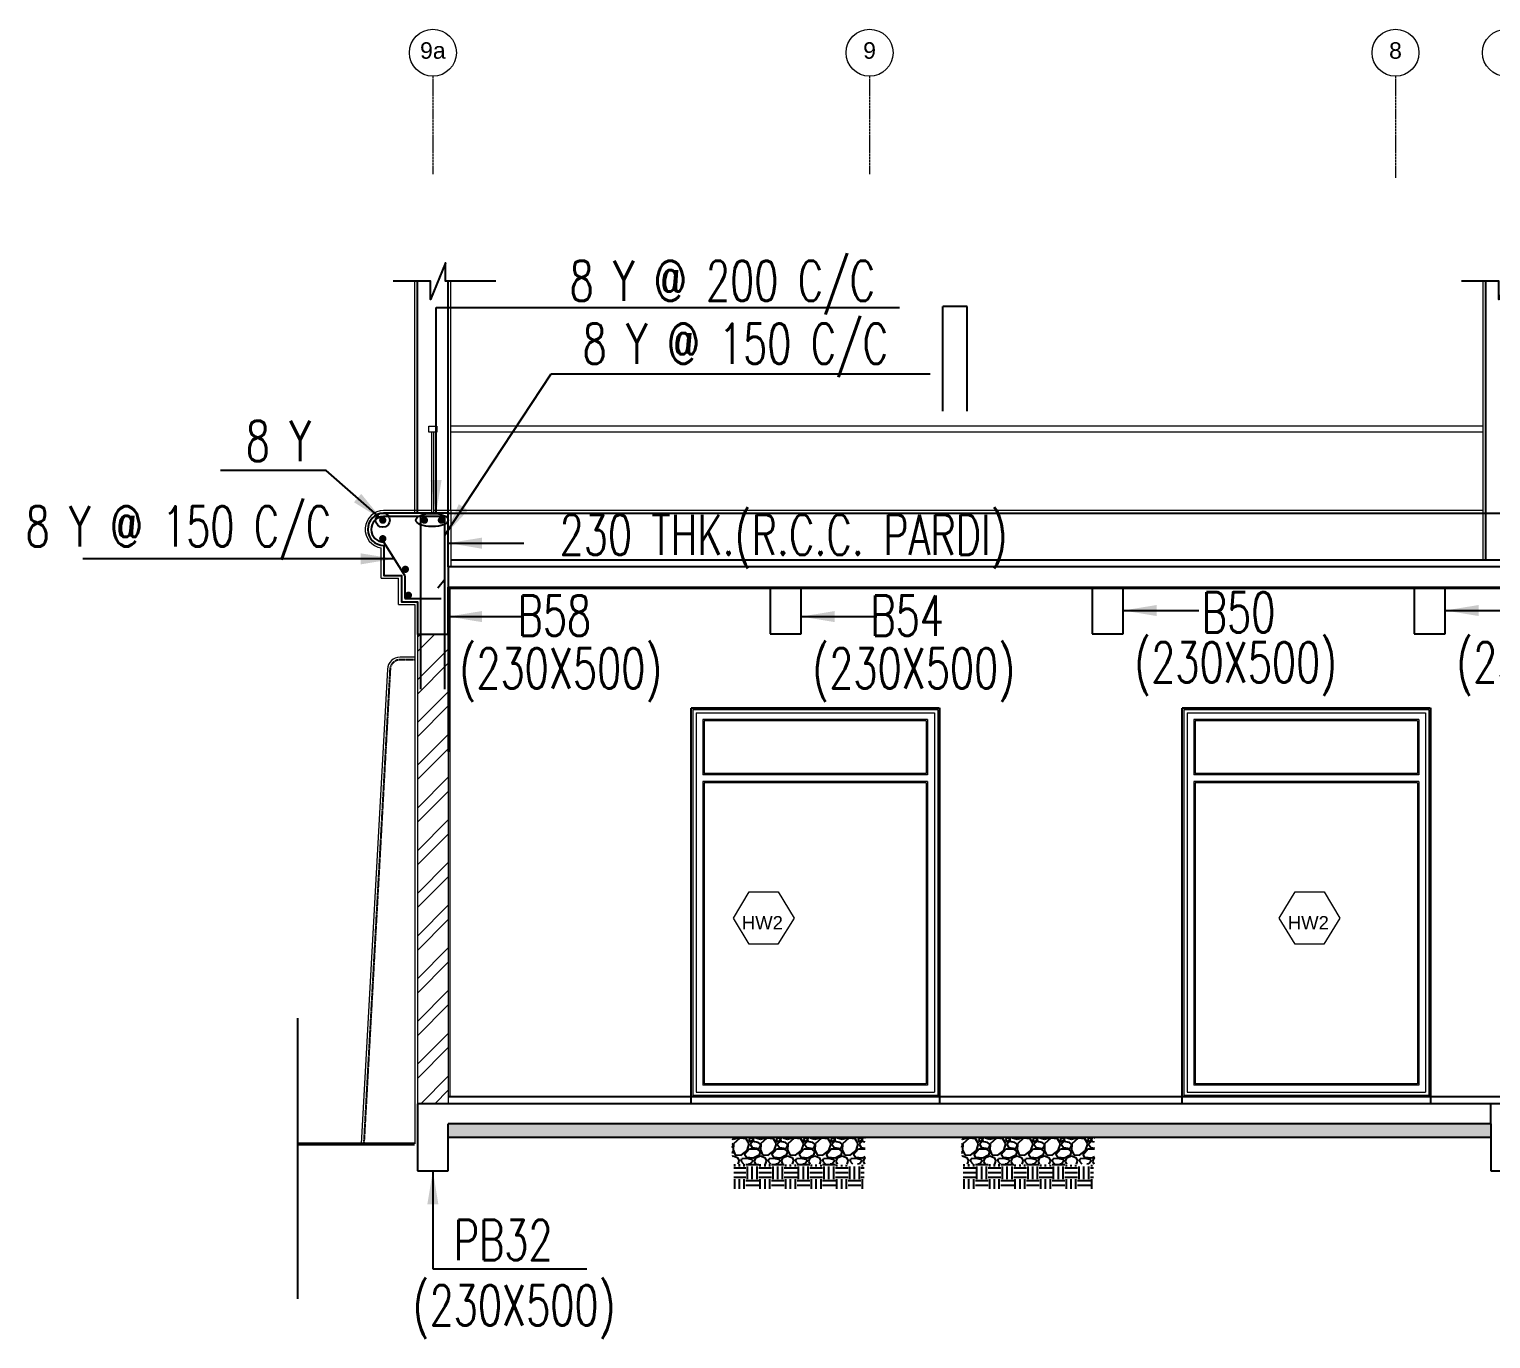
# Model space of a CAD drawing. Header units: millimetres. Extents: x 2659630 to 6742168, y -2425387 to -732288.
# Drawn here: x 3279805 to 3290699, y -1213286 to -1203527 of the extents above; entities that cross this region are included whole.
import ezdxf
from ezdxf.enums import TextEntityAlignment as Align

# ---------------------------------------------------------------- set-up
doc = ezdxf.new("R2010")
doc.units = ezdxf.units.MM
doc.linetypes.add('Grid Line', pattern=[22.225, 12.7, -3.175, 3.175, -3.175])
doc.linetypes.add('Hidden', pattern=[7.14375, 4.7625, -2.38125])
for name, color, linetype, lineweight in [('A-DOOR', 31, 'Continuous', 18), ('A-DOOR-FRAM', 31, 'Continuous', 18), ('A-FLOR-HRAL', 11, 'Continuous', 18), ('A-GENM', 13, 'Continuous', 18), ('A-GLAZ-IDEN', 152, 'Continuous', 9), ('A-GRID-MODE', 80, 'Continuous', 0), ('A-PLASTER', 50, 'Continuous', 0), ('A-WALL', 113, 'Continuous', 9), ('A-WALL-PATT', 111, 'Continuous', 0), ('I-WALL', 2, 'Continuous', 18), ('S-GRID', 1, 'Continuous', 9)]:
    doc.layers.add(name, color=color, linetype=linetype, lineweight=lineweight)
for name, color, linetype in [('A-EARTH FILL', 1, 'Continuous'), ('A-LINE-1 HIDDEN', 1, 'Continuous'), ('A-MOULDING', 20, 'Continuous'), ('A-RCC LINE', 6, 'Continuous'), ('A-RUBBLE', 1, 'Continuous'), ('S-BEAM NO', 3, 'Continuous'), ('S-BRECK LINE', 8, 'Continuous'), ('S-COLUMN', 1, 'Continuous'), ('S-COLUMN NO', 2, 'Continuous'), ('S-CONCRET LINE', 4, 'Continuous'), ('S-DIM-1', 5, 'Continuous'), ('S-PCC', 9, 'Continuous'), ('S-REINFORCEMENT', 6, 'Continuous')]:
    doc.layers.add(name, color=color, linetype=linetype)
doc.styles.add('Arial', font='arial.ttf', dxfattribs={"height": 123})
doc.styles.add('Arial_1', font='arial.ttf', dxfattribs={"height": 98.353293})
doc.styles.add('ROMANS', font='r.shx', dxfattribs={"width": 0.7})
doc.dimstyles.new('dim100', dxfattribs={"dimtxt": 250, "dimasz": 250, "dimexe": 200, "dimexo": 200, "dimgap": 100, "dimtad": 1, "dimdec": 0, "dimrnd": 1, "dimzin": 0, "dimdsep": 46, "dimtxsty": 'ROMANS', "dimcen": 0, "dimclrd": 5, "dimclre": 5, "dimclrt": 4, "dimadec": 0, "dimazin": 0, "dimtfac": 1, "dimtdec": 0, "dimtix": 1, "dimtofl": 0, "dimtmove": 2, "dimatfit": 3, "dimfxl": 1, "dimtolj": 1, "dimtzin": 0, "dimlwd": -1, "dimlwe": -1, "dimarcsym": 0})
doc.dimstyles.new('dim33.33', dxfattribs={"dimtxt": 250, "dimasz": 250, "dimexe": 200, "dimexo": 200, "dimgap": 100, "dimtad": 1, "dimdec": 0, "dimlfac": 0.333331, "dimzin": 0, "dimdsep": 46, "dimtxsty": 'ROMANS', "dimcen": 0, "dimclrd": 5, "dimclre": 5, "dimclrt": 4, "dimadec": 0, "dimazin": 0, "dimtfac": 1, "dimtdec": 0, "dimtix": 1, "dimtofl": 0, "dimtmove": 2, "dimatfit": 3, "dimfxl": 1, "dimtolj": 1, "dimtzin": 0, "dimlwd": -1, "dimlwe": -1, "dimarcsym": 0})

# ---------------------------------------------------------------- blocks, each defined once
blk = doc.blocks.new('WINDOW-HW2-1850X2950-ELV')
at = {"layer": 'A-DOOR'}
for p, q in [((37, 2913), (1813, 2913)), ((1763, 2863), (87, 2863)), ((1753, 2853), (97, 2853)), ((1763, 2450), (87, 2450)), ((1763, 2400), (87, 2400)), ((1753, 2460), (97, 2460)), ((1753, 2390), (97, 2390)), ((1763, 137), (87, 137)), ((1753, 147), (97, 147)), ((37, 87), (1813, 87))]:
    blk.add_line(p, q, dxfattribs=at)
at = {"layer": 'A-DOOR-FRAM'}
for p, q in [((37, 2913), (37, 87)), ((87, 2863), (87, 2450)), ((97, 2853), (97, 2460)), ((1753, 2853), (1753, 2460)), ((1763, 2863), (1763, 2450)), ((1813, 2913), (1813, 87)), ((87, 2400), (87, 137)), ((1763, 2400), (1763, 137)), ((97, 2390), (97, 147)), ((1753, 2390), (1753, 147))]:
    blk.add_line(p, q, dxfattribs=at)
at = {"layer": 'A-LINE-1 HIDDEN', "linetype": 'Hidden'}
blk.add_lwpolyline([(0, 2950), (1850, 2950), (1850, 0), (0, 0)], close=True, dxfattribs=at)
at = {"layer": 'I-WALL'}
blk.add_line((12, 2938), (12, 62), dxfattribs=at)
blk.add_lwpolyline([(12, 2938), (1838, 2938), (1838, 62), (12, 62)], dxfattribs=at)
blk = doc.blocks.new('Grid - M_Grid Head - Circle-24584-GROUND FLOOR PLAN-01')
at = {"layer": 'A-GRID-MODE'}
blk.add_circle((0, 0), 3.5, dxfattribs=at)

msp = doc.modelspace()

# ---------------------------------------------------------------- hatches: boundary and pattern name
at = {"layer": 'A-EARTH FILL'}
h = msp.add_hatch(dxfattribs=at)
h.set_pattern_fill('EARTH', color=256, scale=15, angle=90)
h.set_pattern_definition([(90, (4130193.02, -1264389.41), (-95.25, 95.25), [95.25, -95.25]), (90, (4130157.305, -1264389.41), (-95.25, 95.25), [95.25, -95.25]), (90, (4130121.59, -1264389.41), (-95.25, 95.25), [95.25, -95.25]), (180, (4130109.68, -1264377.5), (-95.25, -95.25), [95.25, -95.25]), (180, (4130109.68, -1264341.78), (-95.25, -95.25), [95.25, -95.25]), (180, (4130109.68, -1264306.06), (-95.25, -95.25), [95.25, -95.25])])
h.paths.add_polyline_path([(3286027.341, -1212168.447), (3286027.341, -1211990.828), (3285057.341, -1211983.999), (3285057.341, -1212168.447)])
h = msp.add_hatch(dxfattribs=at)
h.set_pattern_fill('EARTH', color=256, scale=15, angle=90)
h.set_pattern_definition([(90, (4131903.02, -1264389.41), (-95.25, 95.25), [95.25, -95.25]), (90, (4131867.3, -1264389.41), (-95.25, 95.25), [95.25, -95.25]), (90, (4131831.58, -1264389.41), (-95.25, 95.25), [95.25, -95.25]), (180, (4131819.67, -1264377.5), (-95.25, -95.25), [95.25, -95.25]), (180, (4131819.67, -1264341.78), (-95.25, -95.25), [95.25, -95.25]), (180, (4131819.67, -1264306.06), (-95.25, -95.25), [95.25, -95.25])])
h.paths.add_polyline_path([(3287737.333, -1212168.447), (3287737.333, -1211990.828), (3286767.333, -1211983.999), (3286767.333, -1212168.447)])
at = {"layer": 'A-RUBBLE'}
h = msp.add_hatch(dxfattribs=at)
h.set_pattern_fill('GRAVEL', color=256, scale=8)
h.set_pattern_definition([(228.012788, (3131374.296, -1264186.208), (-1625.6000001, -1828.7999999), [27.33772, -2706.4387]), (184.969741, (3131356.008, -1264206.528), (2438.39999904, 203.20001158), [46.91238, -4644.3239]), (132.510447, (3131309.272, -1264210.592), (2032.0000009, -2235.1999992), [33.07852, -3274.77782]), (267.273689, (3131230.024, -1264261.392), (203.2000004, 4064), [42.72036, -4229.315]), (292.833654, (3131227.992, -1264304.064), (-1016.0000001, 2438.39999996), [41.8907, -4147.18462]), (357.273689, (3131244.248, -1264342.672), (-4064, 203.2000004), [42.72036, -4229.315]), (37.6942405, (3131286.92, -1264344.704), (-2641.59999988, -2032.00000015), [56.4955, -5593.04923]), (72.2553284, (3131331.624, -1264310.16), (1422.4000004, 4470.39999988), [53.33756, -5280.42053]), (121.4295656, (3131347.88, -1264259.36), (-1625.60000023, 2641.59999986), [42.86504, -4243.64366]), (175.236358, (3131325.528, -1264222.784), (2235.2, -203.2000004), [48.93706, -2397.91496]), (222.397438, (3131276.76, -1264218.72), (-2438.39999992, -2235.20000009), [63.28623, -6265.3418]), (138.814075, (3131431.192, -1264263.424), (-1422.4, 1219.2), [21.60036, -2138.44527]), (171.4692344, (3131414.936, -1264249.2), (2641.6000001, -406.39999954), [41.09456, -4068.37112]), (225, (3131374.3, -1264243.1), (0, -203.2), [28.73675, -258.63145]), (203.19859, (3131360.072, -1264218.72), (1016, 406.4), [15.4753, -1532.0498]), (291.80141, (3131345.848, -1264224.816), (-203.2, 609.6), [21.88525, -1072.38024]), (30.963757, (3131353.976, -1264245.136), (609.6, 406.4), [35.54557, -1149.30385]), (161.56505, (3131384.456, -1264226.85), (406.4, -203.2), [25.70297, -616.87185]), (16.38954, (3131227.992, -1264224.816), (2032, 609.6), [36.00704, -3564.70613]), (70.346176, (3131262.536, -1264214.656), (-812.8000001, -2235.2), [30.20792, -2990.57725]), (293.19859, (3131384.456, -1264186.208), (-406.4, 1016), [30.9504, -1516.57469]), (343.61046, (3131396.648, -1264214.656), (-2032.00000004, 609.59999986), [36.00704, -3564.70613]), (339.443955, (3131227.992, -1264350.8), (-1016, 406.4), [34.72282, -1701.41875]), (294.775141, (3131260.504, -1264362.992), (-1016.0000012, 2235.1999995), [29.09377, -2880.28747]), (66.80141, (3131386.488, -1264389.408), (406.4, 1016), [30.9504, -1516.57469]), (17.354025, (3131398.68, -1264360.96), (-2641.59999995, -812.8000002), [34.06262, -3372.19008]), (69.443955, (3131286.92, -1264389.408), (-406.4, -1016), [17.3614, -1718.78015]), (101.309932, (3131374.296, -1264389.408), (-203.2, 812.8), [10.36117, -1025.7596]), (165.963757, (3131372.264, -1264379.25), (609.6, -203.2), [41.8907, -795.92437]), (186.009006, (3131331.624, -1264369.088), (2032, 203.2000001), [38.82136, -3843.3092]), (303.690068, (3131353.976, -1264263.424), (-203.2, 406.4), [29.3059, -703.3421]), (353.1572266, (3131370.232, -1264287.808), (3454.40000002, -406.3999998), [51.16454, -5065.28073]), (60.945396, (3131421.032, -1264293.904), (-812.8, -1422.4), [20.92066, -2071.15139]), (90, (3131431.2, -1264275.62), (-203.2, 203.2), [12.192, -191.008]), (120.256437, (3131327.56, -1264362.992), (812.7999999, -1422.4), [28.22936, -2794.71526]), (48.012787, (3131313.336, -1264338.608), (1625.6000001, 1828.7999999), [54.67543, -2679.10098]), (0, (3131349.91, -1264297.97), (203.2, 203.2), [52.832, -150.368]), (325.3048465, (3131402.744, -1264297.968), (2032.0000008, -1422.3999989), [32.12876, -3180.74534]), (254.054604, (3131429.16, -1264316.256), (-203.2, -812.8), [29.58633, -1449.732]), (207.6459754, (3131421.032, -1264344.704), (-3860.80000014, -2031.99999973), [48.1716, -4768.99715]), (175.426079, (3131378.36, -1264367.056), (-2641.6, 203.2), [50.96236, -5045.26772])])
h.paths.add_polyline_path([(3286035.193, -1211783.999), (3285045.193, -1211783.999), (3285045.193, -1211983.999), (3286035.193, -1211983.999)])
h = msp.add_hatch(dxfattribs=at)
h.set_pattern_fill('GRAVEL', color=256, scale=8)
h.set_pattern_definition([(228.012788, (3133084.288, -1264186.208), (-1625.6000001, -1828.7999999), [27.33772, -2706.4387]), (184.969741, (3133066, -1264206.528), (2438.39999904, 203.20001158), [46.91238, -4644.3239]), (132.510447, (3133019.264, -1264210.592), (2032.0000009, -2235.1999992), [33.07852, -3274.77782]), (267.273689, (3132940.016, -1264261.392), (203.2000004, 4064), [42.72036, -4229.315]), (292.833654, (3132937.984, -1264304.064), (-1016.0000001, 2438.39999996), [41.8907, -4147.18462]), (357.273689, (3132954.24, -1264342.672), (-4064, 203.2000004), [42.72036, -4229.315]), (37.6942405, (3132996.912, -1264344.704), (-2641.59999988, -2032.00000015), [56.4955, -5593.04923]), (72.2553284, (3133041.616, -1264310.16), (1422.4000004, 4470.39999988), [53.33756, -5280.42053]), (121.4295656, (3133057.872, -1264259.36), (-1625.60000023, 2641.59999986), [42.86504, -4243.64366]), (175.236358, (3133035.52, -1264222.784), (2235.2, -203.2000004), [48.93706, -2397.91496]), (222.397438, (3132986.752, -1264218.72), (-2438.39999992, -2235.20000009), [63.28623, -6265.3418]), (138.814075, (3133141.184, -1264263.424), (-1422.4, 1219.2), [21.60036, -2138.44527]), (171.4692344, (3133124.928, -1264249.2), (2641.6000001, -406.39999954), [41.09456, -4068.37112]), (225, (3133084.29, -1264243.1), (0, -203.2), [28.73675, -258.63145]), (203.19859, (3133070.064, -1264218.72), (1016, 406.4), [15.4753, -1532.0498]), (291.80141, (3133055.84, -1264224.816), (-203.2, 609.6), [21.88525, -1072.38024]), (30.963757, (3133063.968, -1264245.136), (609.6, 406.4), [35.54557, -1149.30385]), (161.56505, (3133094.45, -1264226.85), (406.4, -203.2), [25.70297, -616.87185]), (16.38954, (3132937.984, -1264224.816), (2032, 609.6), [36.00704, -3564.70613]), (70.346176, (3132972.528, -1264214.656), (-812.8000001, -2235.2), [30.20792, -2990.57725]), (293.19859, (3133094.448, -1264186.208), (-406.4, 1016), [30.9504, -1516.57469]), (343.61046, (3133106.64, -1264214.656), (-2032.00000004, 609.59999986), [36.00704, -3564.70613]), (339.443955, (3132937.984, -1264350.8), (-1016, 406.4), [34.72282, -1701.41875]), (294.775141, (3132970.496, -1264362.992), (-1016.0000012, 2235.1999995), [29.09377, -2880.28747]), (66.80141, (3133096.48, -1264389.408), (406.4, 1016), [30.9504, -1516.57469]), (17.354025, (3133108.672, -1264360.96), (-2641.59999995, -812.8000002), [34.06262, -3372.19008]), (69.443955, (3132996.912, -1264389.408), (-406.4, -1016), [17.3614, -1718.78015]), (101.309932, (3133084.288, -1264389.408), (-203.2, 812.8), [10.36117, -1025.7596]), (165.963757, (3133082.256, -1264379.25), (609.6, -203.2), [41.8907, -795.92437]), (186.009006, (3133041.616, -1264369.088), (2032, 203.2000001), [38.82136, -3843.3092]), (303.690068, (3133063.97, -1264263.424), (-203.2, 406.4), [29.3059, -703.3421]), (353.1572266, (3133080.224, -1264287.808), (3454.40000002, -406.3999998), [51.16454, -5065.28073]), (60.945396, (3133131.024, -1264293.904), (-812.8, -1422.4), [20.92066, -2071.15139]), (90, (3133141.18, -1264275.62), (-203.2, 203.2), [12.192, -191.008]), (120.256437, (3133037.552, -1264362.992), (812.7999999, -1422.4), [28.22936, -2794.71526]), (48.012787, (3133023.328, -1264338.608), (1625.6000001, 1828.7999999), [54.67543, -2679.10098]), (0, (3133059.9, -1264297.97), (203.2, 203.2), [52.832, -150.368]), (325.3048465, (3133112.736, -1264297.968), (2032.0000008, -1422.3999989), [32.12876, -3180.74534]), (254.054604, (3133139.152, -1264316.256), (-203.2, -812.8), [29.58633, -1449.732]), (207.6459754, (3133131.024, -1264344.704), (-3860.80000014, -2031.99999973), [48.1716, -4768.99715]), (175.426079, (3133088.352, -1264367.056), (-2641.6, 203.2), [50.96236, -5045.26772])])
h.paths.add_polyline_path([(3287745.184, -1211783.999), (3286755.184, -1211783.999), (3286755.184, -1211983.999), (3287745.184, -1211983.999)])
at = {"layer": 'A-WALL-PATT'}
h = msp.add_hatch(dxfattribs=at)
h.set_pattern_fill('ANSI32', color=256, scale=600, angle=180, style=0)
h.set_pattern_definition([(225, (3476168.42, -1047150.44), (159.09903, -159.09903), []), (225, (3476062.35, -1047150.44), (159.09903, -159.09903), [])])
h.paths.add_polyline_path([(3282928.642, -1208034.08), (3282698.642, -1208034.08), (3282698.642, -1211533.999), (3282928.642, -1211533.999)])
at = {"layer": 'S-PCC'}
h = msp.add_hatch(dxfattribs=at)
h.set_pattern_fill('AR-CONC', color=256, style=0)
h.set_pattern_definition([(50, (-8592.41, -6638.82), (182.184669, -15.9390855), [19.05, -209.55]), (355, (-8592.41, -6638.82), (-35.242826, 191.056643), [15.24, -167.64]), (100.451, (-8577.23, -6640.15), (146.942502, 175.116688), [16.19, -178.09]), (46.1842, (-8592.4, -6588.02), (271.079041, -42.042328), [28.575, -314.325]), (96.6356, (-8569.82, -6591.53), (237.404234, 247.425556), [24.285, -267.135]), (351.184, (-8592.4, -6588.02), (237.404606, 247.425118), [22.86, -251.46]), (21, (-8567.01, -6600.72), (151.61488, -102.2655185), [19.05, -209.55]), (326, (-8567.01, -6600.72), (61.802028, 184.187966), [15.24, -167.64]), (71.4514, (-8554.38, -6609.24), (213.416491, 81.922858), [16.19, -178.09]), (37.5, (-8592.41, -6638.82), (3.0886033, 84.5550389), [0, -165.608, 0, -170.18, 0, -168.275]), (7.5, (-8592.41, -6638.82), (66.8196625, 100.1805748), [0, -97.028, 0, -161.798, 0, -64.135]), (327.5, (-8649.05, -6638.82), (135.5905952, -5.728744), [0, -63.5, 0, -198.12, 0, -262.89]), (317.5, (-8674.45, -6638.82), (148.1291814, 25.426491), [0, -82.55, 0, -131.572, 0, -186.69])])
h.paths.add_polyline_path([(3282928.642, -1211683.995), (3282928.642, -1211783.999), (3290698.642, -1211783.999), (3290698.642, -1211683.995)])

# ---------------------------------------------------------------- linework, layer by layer
msp.add_lwpolyline([(3281804.541, -1211833.999, 25, 25, 0), (3282678.642, -1211833.999, 25, 25, 0)], format="xyseb")
at = {"layer": 'A-FLOR-HRAL'}
for p, q in [((3282805.642, -1207134.084), (3282805.642, -1206529.08)), ((3282821.642, -1207134.084), (3282821.642, -1206529.08)), ((3290642.034, -1206484.08), (3282948.643, -1206484.08)), ((3290642.034, -1206529.08), (3282948.643, -1206529.08))]:
    msp.add_line(p, q, dxfattribs=at)
msp.add_lwpolyline([(3282783.642, -1206484.08), (3282843.642, -1206484.08), (3282843.642, -1206529.08), (3282783.642, -1206529.08)], close=True, dxfattribs=at)
at = {"layer": 'A-GENM'}
for p, q in [((3282678.642, -1208206.186), (3282569.381, -1208206.186)), ((3282474.527, -1208295.934), (3282278.625, -1211834))]:
    msp.add_line(p, q, dxfattribs=at)
msp.add_arc((3282569.382, -1208301.186), 95, 90.0002838, 176.8307786, dxfattribs=at)
at = {"layer": 'A-GLAZ-IDEN'}
for points in [[(3285385.968, -1210345.99), (3285171.25, -1210345.99), (3285053.244, -1210151.098), (3285171.25, -1209956.207), (3285387.561, -1209956.207), (3285505.568, -1210151.098), (3285385.968, -1210345.99)], [(3289455.338, -1210345.99), (3289240.62, -1210345.99), (3289122.614, -1210151.098), (3289240.62, -1209956.207), (3289456.931, -1209956.207), (3289574.938, -1210151.098), (3289455.338, -1210345.99)]]:
    msp.add_lwpolyline(points, close=True, dxfattribs=at)
at = {"layer": 'A-LINE-1 HIDDEN', "linetype": 'Hidden'}
for p, q in [((3282698.643, -1207134.072), (3282698.643, -1205404.704)), ((3282928.643, -1207134.072), (3282928.643, -1205404.704)), ((3290662.034, -1207484.08), (3290662.034, -1205404.704)), ((3282928.643, -1207134.084), (3306678.642, -1207134.082))]:
    msp.add_line(p, q, dxfattribs=at)
at = {"layer": 'A-LINE-1 HIDDEN', "linetype": 'Hidden', "ltscale": 0.5}
for p, q in [((3282494.497, -1208297.04), (3282298.595, -1211835.105)), ((3282678.642, -1208226.186), (3282569.382, -1208226.186))]:
    msp.add_line(p, q, dxfattribs=at)
msp.add_arc((3282569.382, -1208301.186), 75, 90.0002838, 176.8307786, dxfattribs=at)
at = {"layer": 'A-MOULDING'}
for p, q in [((3306698.642, -1207484.08), (3282948.643, -1207484.08)), ((3308098.642, -1211483.995), (3282928.642, -1211483.995))]:
    msp.add_line(p, q, dxfattribs=at)
at = {"layer": 'A-PLASTER'}
for p, q in [((3282805.642, -1207114.072), (3282445.363, -1207114.072)), ((3282948.643, -1207114.072), (3282821.642, -1207114.072)), ((3282948.643, -1207114.072), (3282948.643, -1207534.08)), ((3282428.64, -1207619.042), (3282428.64, -1207392.615)), ((3282428.64, -1207619.042), (3282558.642, -1207619.043)), ((3282558.641, -1207814.017), (3282558.642, -1207619.043)), ((3282940.642, -1207696.08), (3306686.642, -1207696.08)), ((3282940.642, -1207696.08), (3282940.642, -1211483.995)), ((3282558.641, -1207814.017), (3282678.642, -1207814.017)), ((3282678.642, -1207814.017), (3282678.642, -1211834))]:
    msp.add_line(p, q, dxfattribs=at)
msp.add_arc((3282448.641, -1207254.042), 140.009, 90, 261.7872427, dxfattribs=at)
at = {"layer": 'A-RCC LINE'}
msp.add_line((3282698.642, -1211533.999), (3282698.642, -1211663.995), dxfattribs=at)
at = {"layer": 'A-WALL'}
for p, q in [((3282678.643, -1207134.072), (3282678.643, -1205404.704)), ((3282948.643, -1207114.076), (3282948.643, -1205404.704)), ((3290642.034, -1207484.08), (3290642.034, -1205404.704)), ((3290642.034, -1207114.071), (3282948.643, -1207114.076)), ((3282698.642, -1208034.08), (3282698.642, -1211533.999)), ((3282928.642, -1208034.08), (3282928.642, -1211533.999))]:
    msp.add_line(p, q, dxfattribs=at)
at = {"layer": 'S-BRECK LINE'}
for points in [[(3283281.879, -1205404.704), (3282908.731, -1205404.704), (3282908.731, -1205267.33), (3282795.916, -1205542.077), (3282795.916, -1205404.704), (3282517.937, -1205404.704)], [(3291245.269, -1205404.704), (3290872.122, -1205404.704), (3290872.122, -1205267.33), (3290759.306, -1205542.077), (3290759.306, -1205404.704), (3290481.328, -1205404.704)]]:
    msp.add_lwpolyline(points, dxfattribs=at)
at = {"layer": 'S-COLUMN', "ltscale": 2500}
msp.add_circle((3282440.128, -1207186.131), 52.968, dxfattribs=at)
at = {"layer": 'S-COLUMN NO', "ltscale": 1200}
for p, q in [((3282928.642, -1207533.999), (3282928.642, -1208911.389)), ((3281804.541, -1210896.23), (3281804.541, -1212989.133)), ((3290698.642, -1211683.995), (3290698.642, -1211533.998))]:
    msp.add_line(p, q, dxfattribs=at)
at = {"layer": 'S-COLUMN NO', "ltscale": 2500}
msp.add_ellipse((3282807.928, -1207184.649), major_axis=(120.714, 0), ratio=0.406785743, dxfattribs=at)
at = {"layer": 'S-CONCRET LINE'}
for p, q in [((3285328.642, -1207683.997), (3285328.642, -1208034)), ((3285558.642, -1208034), (3285558.642, -1207683.997)), ((3287728.642, -1207683.997), (3287728.642, -1208034)), ((3287958.642, -1208034), (3287958.642, -1207683.997)), ((3290128.642, -1207683.997), (3290128.642, -1208034)), ((3290358.642, -1208034), (3290358.642, -1207683.997)), ((3285328.642, -1208034), (3285558.642, -1208034)), ((3287728.642, -1208034), (3287958.642, -1208034)), ((3290128.642, -1208034), (3290358.642, -1208034)), ((3311658.642, -1211533.995), (3282698.642, -1211533.999)), ((3282698.642, -1211533.999), (3282698.642, -1212033.999)), ((3282928.642, -1211533.999), (3282698.642, -1211533.999)), ((3282928.642, -1212033.999), (3282928.642, -1211683.995)), ((3290698.642, -1211683.995), (3282928.642, -1211683.995)), ((3290698.642, -1211683.995), (3290698.642, -1212033.999)), ((3282698.642, -1212033.999), (3282928.642, -1212033.999)), ((3290698.642, -1212033.999), (3290928.642, -1212033.999))]:
    msp.add_line(p, q, dxfattribs=at)
msp.add_lwpolyline([(3306928.642, -1207533.999), (3282928.642, -1207533.999), (3282928.642, -1207134.084), (3282445.18, -1207134.084, 0.985676403), (3282448.64, -1207374.051), (3282448.64, -1207599.042), (3282578.642, -1207599.043), (3282578.641, -1207794.017), (3282698.642, -1207794.017), (3282698.642, -1208034.08), (3282928.642, -1208034.08), (3282928.642, -1207683.999), (3306698.642, -1207683.999)], format="xyb", dxfattribs=at)
at = {"layer": 'S-GRID', "linetype": 'Grid Line'}
for p, q in [((3282813.642, -1203877.497), (3282813.642, -1204607.511)), ((3286068.642, -1203877.497), (3286068.642, -1204607.511)), ((3289988.642, -1203877.497), (3289988.642, -1204633.601))]:
    msp.add_line(p, q, dxfattribs=at)
at = {"layer": 'S-PCC'}
msp.add_lwpolyline([(3282928.64, -1211783.999), (3290698.642, -1211783.999)], dxfattribs=at)
at = {"layer": 'S-REINFORCEMENT'}
for p, q in [((3286615.062, -1206372.515), (3286615.06, -1205593.132)), ((3286795.061, -1205593.132), (3286615.06, -1205593.132)), ((3286795.06, -1206372.515), (3286795.061, -1205593.132)), ((3282723.641, -1207159.084), (3282445.562, -1207159.084)), ((3282723.644, -1208444), (3282723.641, -1207159.084)), ((3282903.642, -1207159.084), (3282723.641, -1207159.084)), ((3282903.642, -1208444), (3282903.642, -1207159.084)), ((3282603.642, -1207599.043), (3282448.641, -1207349.051)), ((3282603.642, -1207599.043), (3282603.642, -1207769.017)), ((3282903.642, -1207629.045), (3282850.289, -1207691.401)), ((3282603.642, -1207769.017), (3282874.961, -1207769.017))]:
    msp.add_line(p, q, dxfattribs=at)
at = {"layer": 'S-REINFORCEMENT', "const_width": 26.46}
for points in [[(3282426.358, -1207186.131, 1), (3282453.898, -1207186.131, 1)], [(3282426.358, -1207186.131, 1), (3282453.898, -1207186.131, 1)], [(3282426.358, -1207186.131, 1), (3282453.898, -1207186.131, 1)], [(3282736.864, -1207186.131, 1), (3282764.404, -1207186.131, 1)], [(3282736.864, -1207186.131, 1), (3282764.404, -1207186.131, 1)], [(3282736.864, -1207186.131, 1), (3282764.404, -1207186.131, 1)], [(3282863.334, -1207186.131, 1), (3282890.874, -1207186.131, 1)], [(3282863.334, -1207186.131, 1), (3282890.874, -1207186.131, 1)], [(3282863.334, -1207186.131, 1), (3282890.874, -1207186.131, 1)], [(3282426.358, -1207323.806, 1), (3282453.898, -1207323.806, 1)], [(3282426.358, -1207323.806, 1), (3282453.898, -1207323.806, 1)], [(3282426.358, -1207323.806, 1), (3282453.898, -1207323.806, 1)], [(3282595.008, -1207552.027, 1), (3282622.548, -1207552.027, 1)], [(3282595.008, -1207552.027, 1), (3282622.548, -1207552.027, 1)], [(3282595.008, -1207552.027, 1), (3282622.548, -1207552.027, 1)], [(3282617.584, -1207745.319, 1), (3282645.124, -1207745.319, 1)], [(3282617.584, -1207745.319, 1), (3282645.124, -1207745.319, 1)], [(3282617.584, -1207745.319, 1), (3282645.124, -1207745.319, 1)]]:
    msp.add_lwpolyline(points, format="xyb", close=True, dxfattribs=at)
at = {"layer": 'S-REINFORCEMENT'}
msp.add_arc((3282448.641, -1207254.042), 95.009, 91.6526791, 269.9995046, dxfattribs=at)

# ---------------------------------------------------------------- block references
at = {"layer": 'A-GRID-MODE', "xscale": 49.99999999999998, "yscale": 49.99999999999998, "zscale": 49.99999999999998}
for p in [(3282813.642, -1203702.497), (3286068.642, -1203702.497), (3289988.642, -1203702.497), (3290812.033, -1203702.497)]:
    msp.add_blockref('Grid - M_Grid Head - Circle-24584-GROUND FLOOR PLAN-01', p, dxfattribs=at)
at = {"layer": 'S-CONCRET LINE'}
for p in [(3284738.647, -1211533.979), (3288398.647, -1211533.979)]:
    msp.add_blockref('WINDOW-HW2-1850X2950-ELV', p, dxfattribs=at)

# ---------------------------------------------------------------- texts
at = {"layer": 'A-GLAZ-IDEN', "char_height": 98.3533, "width": 244.8, "attachment_point": 8, "line_spacing_factor": 0.938532, "style": 'Arial_1'}
for insert in [(3285269.91, -1210234.698), (3289339.28, -1210234.698)]:
    msp.add_mtext('HW2', dxfattribs=dict(at, insert=insert))
at = {"layer": 'S-BEAM NO', "style": 'ROMANS', "width": 0.7}
for s, p in [('230 THK.(R.C.C. PARDI)', (3285427.569, -1207295.019, 0)), ('B58', (3283718.967, -1207896.492, 0)), ('B54', (3286348.967, -1207896.492, 0)), ('B50', (3288818.767, -1207873.258, 0)), ('(230X500)', (3283767.862, -1208289.725)), ('(230X500)', (3286397.862, -1208289.725)), ('(230X500)', (3288797.862, -1208244.449)), ('(230X500)', (3291197.862, -1208244.449)), ('PB32', (3283337.294, -1212550.414)), ('(230X500)', (3283418.945, -1213035.779))]:
    msp.add_text(s, height=300, dxfattribs=at).set_placement(p, align=Align.MIDDLE_CENTER)
at = {"layer": 'S-DIM-1', "color": 4, "ltscale": 2500, "char_height": 300, "attachment_point": 5, "rotation": 359.9999954, "style": 'ROMANS'}
for s, insert in [('{\\A1;8 Y @ 200 C/C}', (3284970.654, -1205452.128)), ('{\\A1;8 Y @ 150 C/C}', (3285067.743, -1205920.743)), ('{\\A1;8 Y }', (3281661.886, -1206595.227)), ('{\\A1;8 Y }', (3281661.886, -1206595.227)), ('{\\A1;8 Y }', (3281661.886, -1206595.227)), ('{\\A1;8 Y @ 150 C/C}', (3280916.578, -1207282.502))]:
    msp.add_mtext(s, dxfattribs=dict(at, insert=insert))

# ---------------------------------------------------------------- leaders
at = {"layer": 'S-COLUMN NO', "ltscale": 2500}
for points in [[(3282837.486, -1207137.039), (3282837.486, -1205601.353), (3286292.038, -1205601.353)], [(3282903.642, -1207298.258), (3283695.846, -1206094.24), (3286520.644, -1206094.24)]]:
    msp.add_leader(points, dimstyle='dim100', override={"dimgap": 100, "dimtad": 0}, dxfattribs=at)
at = {"layer": 'S-COLUMN NO', "ltscale": 2500, "path_type": 1}
msp.add_leader([(3282526.141, -1207474.047), (3280204.806, -1207474.047)], dimstyle='dim100', override={"dimgap": 100, "dimtad": 0}, dxfattribs=at)
at = {"layer": 'S-DIM-1'}
for points in [[(3282440.128, -1207186.131), (3282018.418, -1206815.425), (3281229.507, -1206815.425)], [(3282440.128, -1207186.131), (3282018.418, -1206815.425), (3281229.507, -1206815.425)], [(3282440.128, -1207186.131), (3282018.418, -1206815.425), (3281229.507, -1206815.425)], [(3282928.642, -1207357.06), (3283492.326, -1207357.06)], [(3282928.642, -1207904.274), (3283492.326, -1207904.274)], [(3285558.642, -1207904.274), (3286122.326, -1207904.274)], [(3287958.642, -1207858.998), (3288522.326, -1207858.998)], [(3290358.642, -1207858.998), (3290922.326, -1207858.998)], [(3282813.642, -1212033.999), (3282813.642, -1212764.12), (3283961.694, -1212764.12)], [(3282813.642, -1212033.999), (3282813.642, -1212764.12), (3283961.694, -1212764.12)], [(3282813.642, -1212033.999), (3282813.642, -1212764.12), (3283961.694, -1212764.12)]]:
    msp.add_leader(points, dimstyle='dim33.33', dxfattribs=at)

# ---------------------------------------------------------------- next in the draw order: texts
at = {"layer": 'A-GRID-MODE', "width": 114, "attachment_point": 2, "line_spacing_factor": 0.938532, "style": 'Arial', "bg_fill": 3, "box_fill_scale": 1.25, "bg_fill_color": 0, "bg_fill_transparency": 0}
for s, insert, char_height in [('9a', (3282813.581, -1203624.346), 122.9416), ('9', (3286068.581, -1203624.346), 122.942), ('8', (3289988.581, -1203624.346), 122.942)]:
    msp.add_mtext(s, dxfattribs=dict(at, insert=insert, char_height=char_height))

doc.saveas('drawing.dxf')
